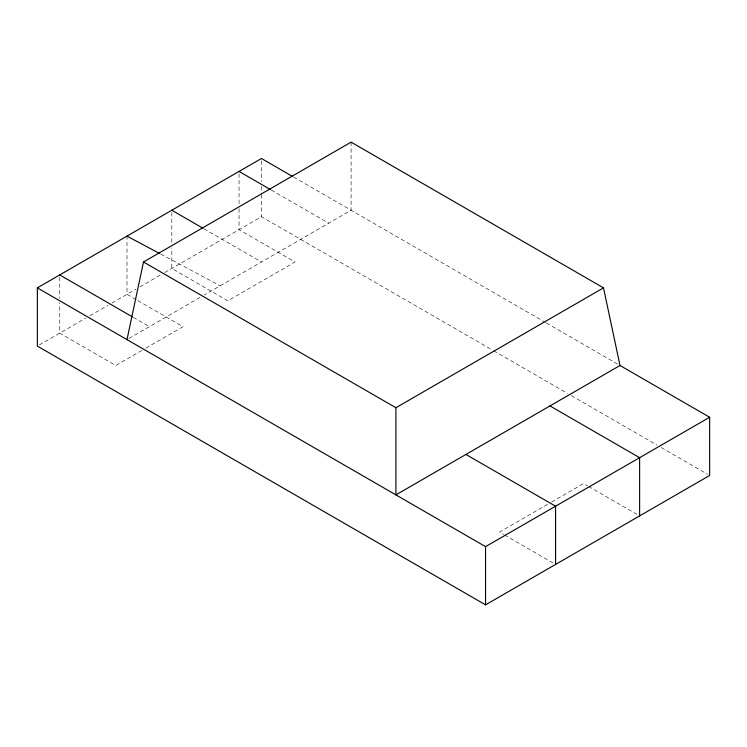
<?xml version="1.0" encoding="UTF-8"?>
<svg xmlns="http://www.w3.org/2000/svg" width="747" height="747" viewBox="0 0 747 747"><rect width="100%" height="100%" fill="white"/><g stroke="black" fill="none" stroke-linecap="round" stroke-linejoin="round"><path stroke-width="0.56" stroke-dasharray="3.73 2.8" d="M351.09 142.145L351.09 210.243L204.276 295M39.302 344.965L85.849 318.091M89.864 315.776L107.923 305.346M111.938 303.03L135.954 289.164M139.941 286.867L160.857 274.793M164.835 272.487L261.45 216.714L492.618 350.175M128.942 338.494L200.28 297.306M141.874 350.436L115.785 365.498L59.76 333.153L59.76 302.88M145.889 348.121L183.015 326.682L136.99 300.117M547.579 504.356L499.556 532.079L503.562 534.394M551.575 502.049L583.594 483.561L587.6 485.877M160.801 254.129L220.234 285.784M293.683 177.095L545.478 322.471M546.487 323.049L620.01 365.498M271.273 190.037L328.68 223.176M493.627 350.754L567.318 393.305M571.352 395.63L657.155 445.175M661.198 447.5L707.633 474.308M204.043 228.843L261.45 261.992M588.599 486.446L637.621 514.748M135.991 299.538L126.99 294.337L126.99 236.117M133.283 317.382L149.4 326.682M504.561 534.973L553.583 563.275M261.45 160.82L261.45 181.773M261.45 186.433L261.45 193.417M261.45 194.584L261.45 216.714M239.04 173.752L239.04 204.034M239.04 208.684L239.04 229.646L295.065 261.992L227.835 300.808L171.81 268.462L171.81 247.78M171.81 212.484L171.81 243.186M59.76 277.258L59.76 298.221"/><path stroke-width="1.12" d="M126.99 339.624L143.499 261.992L351.09 142.145L603.501 287.866L620.01 365.498L709.65 417.256L709.65 475.475L485.55 604.855L37.35 346.094L37.35 287.866L261.45 158.485L292.675 176.516M143.499 261.992L395.91 407.722L603.501 287.866M620.01 365.498L395.91 494.878L395.91 407.722M37.35 287.866L485.55 546.636L709.65 417.256M126.99 236.117L159.783 253.588M239.04 171.427L270.265 189.449M549.979 405.929L639.619 457.687L639.619 515.906M171.81 210.243L203.035 228.265M465.941 454.447L555.581 506.205L555.581 564.424M59.76 274.933L132.275 316.803M485.55 546.636L485.55 604.855"/></g></svg>
